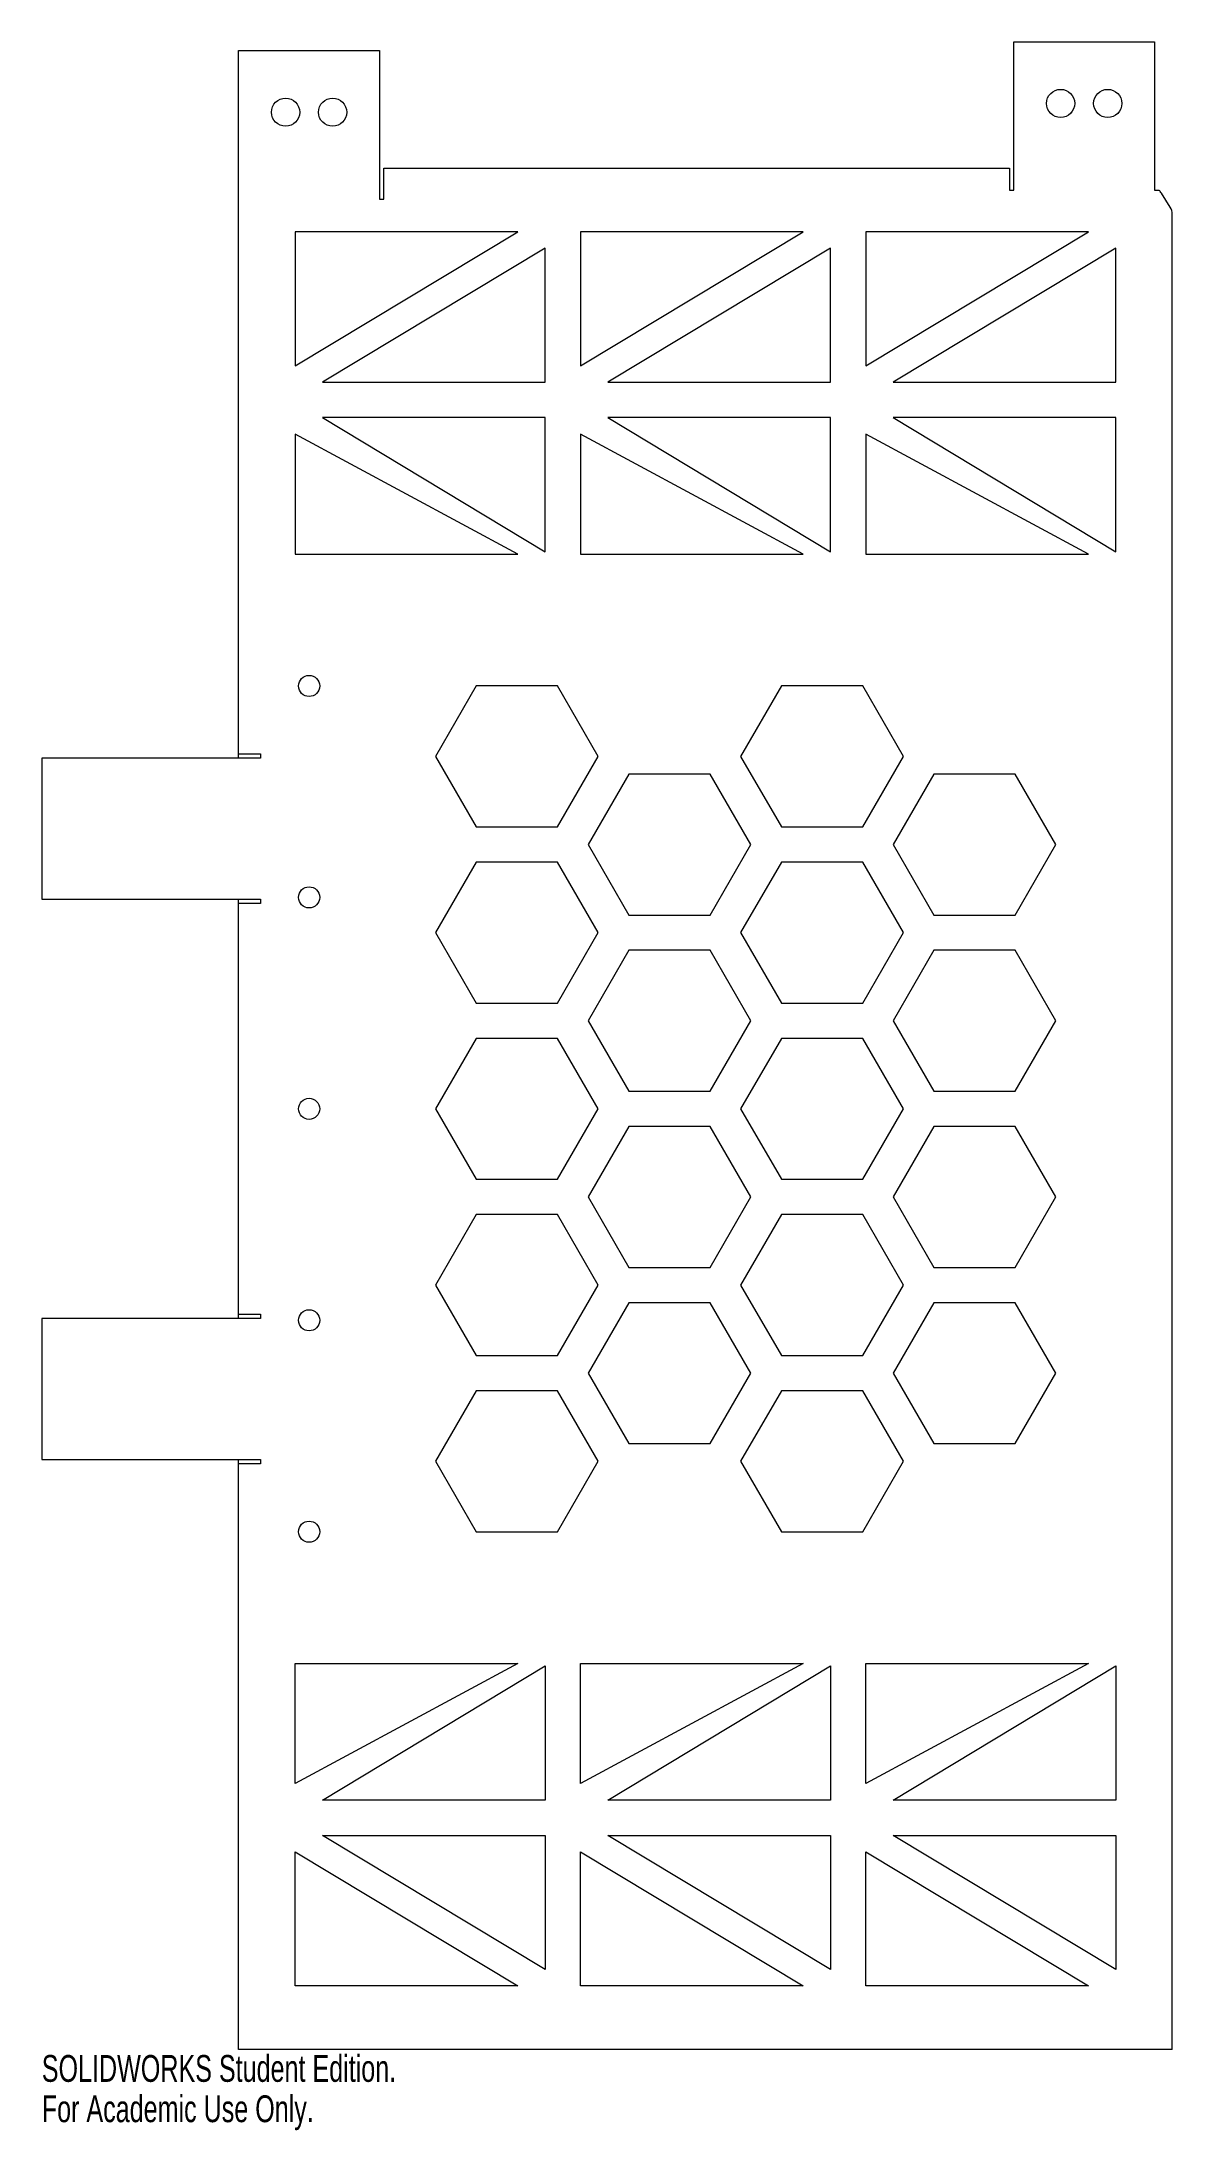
# Model space of a CAD drawing. Header units: inches. Extents: x -1.4 to 6.6, y -3.7 to 11.1.
import ezdxf

# ---------------------------------------------------------------- set-up
doc = ezdxf.new("R2010")
doc.units = ezdxf.units.IN
doc.header["$MEASUREMENT"] = 0
doc.styles.add('SLDTEXTSTYLE0', font='TXT', dxfattribs={"width": 0.7})

msp = doc.modelspace()

# ---------------------------------------------------------------- linework, layer by layer
at = {"color": 7, "linetype": 'Continuous', "lineweight": 15}
for p, q in [((5.5, 10.066), (5.5, 11.12)), ((5.5, 11.12), (6.5, 11.12)), ((6.5, 11.12), (6.5, 10.066)), ((0, 6.037), (0, 11.057)), ((0, 11.057), (1, 11.057)), ((1, 11.057), (1, 10.004)), ((1.031, 10.004), (1.031, 10.222)), ((1.031, 10.222), (5.469, 10.222)), ((5.469, 10.222), (5.469, 10.066)), ((1, 10.004), (1.031, 10.004)), ((5.469, 10.066), (5.5, 10.066)), ((6.5, 10.066), (6.531, 10.066)), ((6.61, 9.947), (6.548, 10.046)), ((6.625, -3.122), (6.625, 9.894)), ((1.981, 9.772), (0.4, 9.772)), ((0.4, 9.772), (0.4, 8.82)), ((0.4, 8.82), (1.981, 9.772)), ((2.175, 9.656), (0.594, 8.704)), ((2.175, 8.704), (2.175, 9.656)), ((2.425, 8.82), (4.006, 9.772)), ((4.006, 9.772), (2.425, 9.772)), ((2.425, 9.772), (2.425, 8.82)), ((4.2, 9.656), (2.619, 8.704)), ((4.2, 8.704), (4.2, 9.656)), ((4.45, 8.82), (6.031, 9.772)), ((6.031, 9.772), (4.45, 9.772)), ((4.45, 9.772), (4.45, 8.82)), ((6.225, 9.656), (4.644, 8.704)), ((6.225, 8.704), (6.225, 9.656)), ((0.594, 8.704), (2.175, 8.704)), ((2.619, 8.704), (4.2, 8.704)), ((4.644, 8.704), (6.225, 8.704)), ((2.175, 8.454), (0.594, 8.454)), ((0.594, 8.454), (2.175, 7.501)), ((2.175, 7.501), (2.175, 8.454)), ((4.2, 8.454), (2.619, 8.454)), ((2.619, 8.454), (4.2, 7.501)), ((4.2, 7.501), (4.2, 8.454)), ((4.644, 8.454), (6.225, 7.501)), ((6.225, 8.454), (4.644, 8.454)), ((6.225, 7.501), (6.225, 8.454)), ((0.4, 8.337), (0.4, 7.485)), ((1.981, 7.485), (0.4, 8.337)), ((2.425, 8.337), (2.425, 7.485)), ((4.006, 7.485), (2.425, 8.337)), ((4.45, 8.337), (4.45, 7.485)), ((6.031, 7.485), (4.45, 8.337)), ((0.4, 7.485), (1.981, 7.485)), ((2.425, 7.485), (4.006, 7.485)), ((4.45, 7.485), (6.031, 7.485)), ((1.686, 6.55), (1.397, 6.05)), ((2.263, 6.55), (1.686, 6.55)), ((2.552, 6.05), (2.263, 6.55)), ((3.851, 6.55), (3.562, 6.05)), ((4.429, 6.55), (3.851, 6.55)), ((4.717, 6.05), (4.429, 6.55)), ((-1.397, 6.037), (-1.397, 5.037)), ((0.156, 6.037), (-1.397, 6.037)), ((0, 6.069), (0.156, 6.069)), ((0, 6.037), (0, 6.069)), ((0.156, 6.069), (0.156, 6.037)), ((1.397, 6.05), (1.686, 5.55)), ((2.263, 5.55), (2.552, 6.05)), ((3.562, 6.05), (3.851, 5.55)), ((4.429, 5.55), (4.717, 6.05)), ((2.769, 5.925), (2.48, 5.425)), ((3.346, 5.925), (2.769, 5.925)), ((3.635, 5.425), (3.346, 5.925)), ((4.934, 5.925), (4.645, 5.425)), ((5.511, 5.925), (4.934, 5.925)), ((5.8, 5.425), (5.511, 5.925)), ((1.686, 5.55), (2.263, 5.55)), ((3.851, 5.55), (4.429, 5.55)), ((2.48, 5.425), (2.769, 4.925)), ((3.346, 4.925), (3.635, 5.425)), ((4.645, 5.425), (4.934, 4.925)), ((5.511, 4.925), (5.8, 5.425)), ((1.686, 5.3), (1.397, 4.8)), ((2.263, 5.3), (1.686, 5.3)), ((2.552, 4.8), (2.263, 5.3)), ((3.851, 5.3), (3.562, 4.8)), ((4.429, 5.3), (3.851, 5.3)), ((4.717, 4.8), (4.429, 5.3)), ((-1.397, 5.037), (0.156, 5.037)), ((0, 2.062), (0, 5.037)), ((0, 5.006), (0, 5.037)), ((0.156, 5.037), (0.156, 5.006)), ((0.156, 5.006), (0, 5.006)), ((2.769, 4.925), (3.346, 4.925)), ((4.934, 4.925), (5.511, 4.925)), ((1.397, 4.8), (1.686, 4.3)), ((2.263, 4.3), (2.552, 4.8)), ((3.562, 4.8), (3.851, 4.3)), ((4.429, 4.3), (4.717, 4.8)), ((2.769, 4.675), (2.48, 4.175)), ((3.346, 4.675), (2.769, 4.675)), ((3.635, 4.175), (3.346, 4.675)), ((4.934, 4.675), (4.645, 4.175)), ((5.511, 4.675), (4.934, 4.675)), ((5.8, 4.175), (5.511, 4.675)), ((1.686, 4.3), (2.263, 4.3)), ((3.851, 4.3), (4.429, 4.3)), ((2.48, 4.175), (2.769, 3.675)), ((3.346, 3.675), (3.635, 4.175)), ((4.645, 4.175), (4.934, 3.675)), ((5.511, 3.675), (5.8, 4.175)), ((1.686, 4.05), (1.397, 3.55)), ((2.263, 4.05), (1.686, 4.05)), ((2.552, 3.55), (2.263, 4.05)), ((3.851, 4.05), (3.562, 3.55)), ((4.429, 4.05), (3.851, 4.05)), ((4.717, 3.55), (4.429, 4.05)), ((2.769, 3.675), (3.346, 3.675)), ((4.934, 3.675), (5.511, 3.675)), ((1.397, 3.55), (1.686, 3.05)), ((2.263, 3.05), (2.552, 3.55)), ((2.769, 3.425), (2.48, 2.925)), ((3.346, 3.425), (2.769, 3.425)), ((3.635, 2.925), (3.346, 3.425)), ((3.562, 3.55), (3.851, 3.05)), ((4.429, 3.05), (4.717, 3.55)), ((4.934, 3.425), (4.645, 2.925)), ((5.511, 3.425), (4.934, 3.425)), ((5.8, 2.925), (5.511, 3.425)), ((1.686, 3.05), (2.263, 3.05)), ((3.851, 3.05), (4.429, 3.05)), ((2.48, 2.925), (2.769, 2.425)), ((3.346, 2.425), (3.635, 2.925)), ((4.645, 2.925), (4.934, 2.425)), ((5.511, 2.425), (5.8, 2.925)), ((1.686, 2.8), (1.397, 2.3)), ((2.263, 2.8), (1.686, 2.8)), ((2.552, 2.3), (2.263, 2.8)), ((3.851, 2.8), (3.562, 2.3)), ((4.429, 2.8), (3.851, 2.8)), ((4.717, 2.3), (4.429, 2.8)), ((2.769, 2.425), (3.346, 2.425)), ((4.934, 2.425), (5.511, 2.425)), ((1.397, 2.3), (1.686, 1.8)), ((2.263, 1.8), (2.552, 2.3)), ((3.562, 2.3), (3.851, 1.8)), ((4.429, 1.8), (4.717, 2.3)), ((0, 2.094), (0.156, 2.094)), ((0, 2.062), (0, 2.094)), ((0.156, 2.094), (0.156, 2.062)), ((2.769, 2.175), (2.48, 1.675)), ((3.346, 2.175), (2.769, 2.175)), ((3.635, 1.675), (3.346, 2.175)), ((4.934, 2.175), (4.645, 1.675)), ((5.511, 2.175), (4.934, 2.175)), ((5.8, 1.675), (5.511, 2.175)), ((-1.397, 2.062), (-1.397, 1.062)), ((0.156, 2.062), (-1.397, 2.062)), ((1.686, 1.8), (2.263, 1.8)), ((3.851, 1.8), (4.429, 1.8)), ((2.48, 1.675), (2.769, 1.175)), ((3.346, 1.175), (3.635, 1.675)), ((4.645, 1.675), (4.934, 1.175)), ((5.511, 1.175), (5.8, 1.675)), ((1.686, 1.55), (1.397, 1.05)), ((2.263, 1.55), (1.686, 1.55)), ((2.552, 1.05), (2.263, 1.55)), ((3.851, 1.55), (3.562, 1.05)), ((4.429, 1.55), (3.851, 1.55)), ((4.717, 1.05), (4.429, 1.55)), ((-1.397, 1.062), (0.156, 1.062)), ((0, -3.122), (0, 1.062)), ((0, 1.031), (0, 1.062)), ((0.156, 1.062), (0.156, 1.031)), ((1.397, 1.05), (1.686, 0.55)), ((2.263, 0.55), (2.552, 1.05)), ((2.769, 1.175), (3.346, 1.175)), ((3.562, 1.05), (3.851, 0.55)), ((4.429, 0.55), (4.717, 1.05)), ((4.934, 1.175), (5.511, 1.175)), ((0.156, 1.031), (0, 1.031)), ((1.686, 0.55), (2.263, 0.55)), ((3.851, 0.55), (4.429, 0.55)), ((0.4, -0.385), (1.981, -0.385)), ((0.4, -1.237), (0.4, -0.385)), ((1.981, -0.385), (0.4, -1.237)), ((0.594, -1.354), (2.175, -0.401)), ((2.175, -0.401), (2.175, -1.354)), ((2.425, -0.385), (4.006, -0.385)), ((2.425, -1.237), (2.425, -0.385)), ((4.006, -0.385), (2.425, -1.237)), ((2.619, -1.354), (4.2, -0.401)), ((4.2, -0.401), (4.2, -1.354)), ((4.45, -0.385), (6.031, -0.385)), ((4.45, -1.237), (4.45, -0.385)), ((6.031, -0.385), (4.45, -1.237)), ((4.644, -1.354), (6.225, -0.401)), ((6.225, -0.401), (6.225, -1.354)), ((2.175, -1.354), (0.594, -1.354)), ((4.2, -1.354), (2.619, -1.354)), ((6.225, -1.354), (4.644, -1.354)), ((0.594, -1.604), (2.175, -1.604)), ((2.175, -2.556), (0.594, -1.604)), ((2.175, -1.604), (2.175, -2.556)), ((2.619, -1.604), (4.2, -1.604)), ((4.2, -2.556), (2.619, -1.604)), ((4.2, -1.604), (4.2, -2.556)), ((4.644, -1.604), (6.225, -1.604)), ((6.225, -2.556), (4.644, -1.604)), ((6.225, -1.604), (6.225, -2.556)), ((0.4, -2.672), (0.4, -1.72)), ((0.4, -1.72), (1.981, -2.672)), ((2.425, -1.72), (4.006, -2.672)), ((2.425, -2.672), (2.425, -1.72)), ((4.45, -1.72), (6.031, -2.672)), ((4.45, -2.672), (4.45, -1.72)), ((1.981, -2.672), (0.4, -2.672)), ((4.006, -2.672), (2.425, -2.672)), ((6.031, -2.672), (4.45, -2.672)), ((6.625, -3.122), (0, -3.122))]:
    msp.add_line(p, q, dxfattribs=at)
for centre, radius in [((0.333, 10.62), 0.1), ((0.667, 10.62), 0.1), ((5.833, 10.682), 0.1), ((6.167, 10.682), 0.1), ((0.5, 6.55), 0.075), ((0.5, 5.05), 0.075), ((0.5, 3.55), 0.075), ((0.5, 2.05), 0.075), ((0.5, 0.55), 0.075)]:
    msp.add_circle(centre, radius, dxfattribs=at)
for centre, start, end in [((6.463, 9.993), 32, 46.8127), ((6.525, 9.894), 0, 32)]:
    msp.add_arc(centre, 0.1, start, end, dxfattribs=at)

# ---------------------------------------------------------------- texts
at = {"color": 7, "linetype": 'Continuous', "char_height": 0.1903, "attachment_point": 1, "style": 'SLDTEXTSTYLE0'}
for s, insert in [('SOLIDWORKS Student Edition.', (-1.397, -3.162)), ('For Academic Use Only.', (-1.397, -3.448))]:
    msp.add_mtext(s, dxfattribs=dict(at, insert=insert))

doc.saveas('drawing.dxf')
